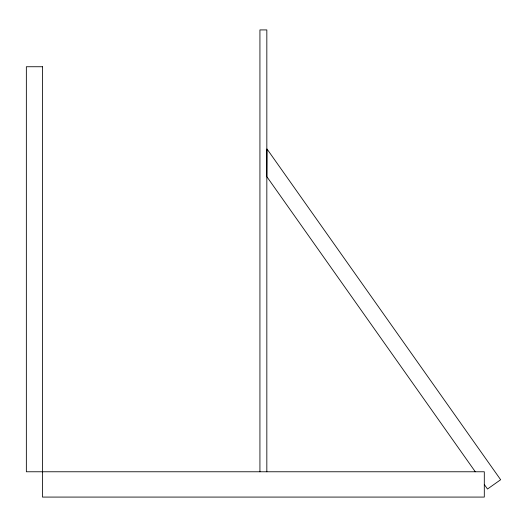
<?xml version="1.0" encoding="UTF-8"?>
<svg xmlns="http://www.w3.org/2000/svg" width="527" height="527" viewBox="0 0 527 527"><rect width="100%" height="100%" fill="white"/><g stroke="black" fill="none" stroke-linecap="round" stroke-linejoin="round"><path stroke-width="0.79" d="M475.301 471.77L266.833 176.67L266.958 148.924L500.65 479.728L487.495 489.023L484.306 484.517M266.833 471.77L266.833 29.92L259.93 29.92L259.93 471.77M42.456 66.738L26.35 66.738L26.35 471.77L484.306 471.77L484.306 497.08L42.456 497.08L42.456 66.738"/></g></svg>
